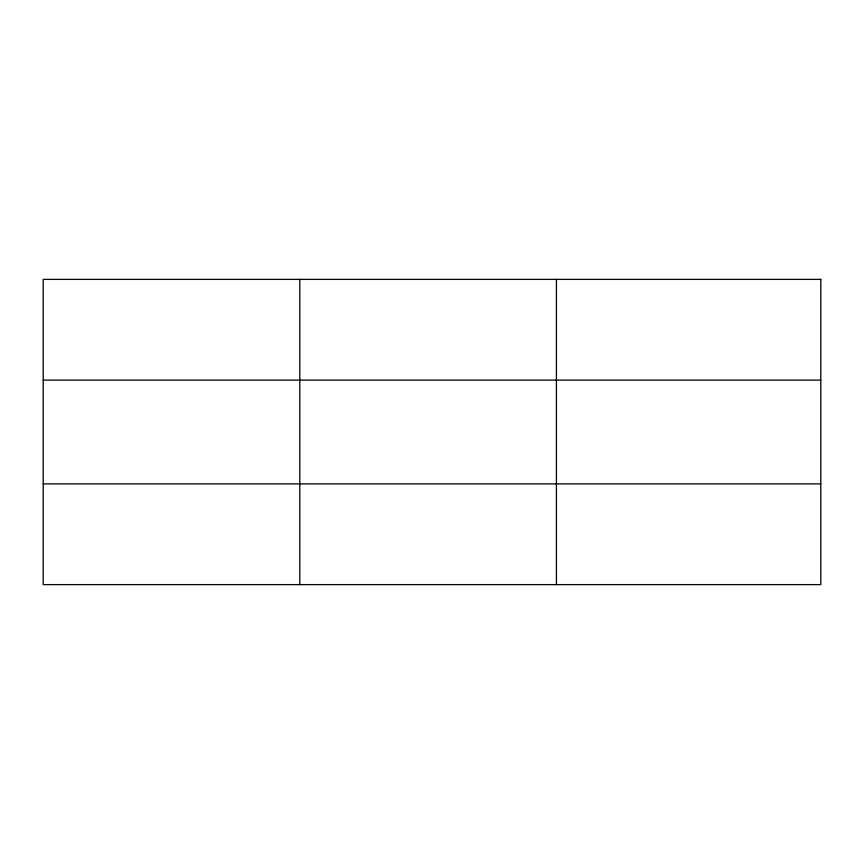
<?xml version="1.0" encoding="UTF-8"?>
<svg xmlns="http://www.w3.org/2000/svg" width="864" height="864" viewBox="0 0 864 864"><rect width="100%" height="100%" fill="white"/><g stroke="black" fill="none" stroke-linecap="round" stroke-linejoin="round"><path stroke-width="1.3" d="M299.808 279.385L299.808 584.615M556.416 279.385L556.416 584.615M43.2 380.117L820.8 380.117M43.2 483.883L820.8 483.883M820.8 279.385L820.8 584.615L43.2 584.615L43.2 279.385L820.8 279.385"/></g></svg>
